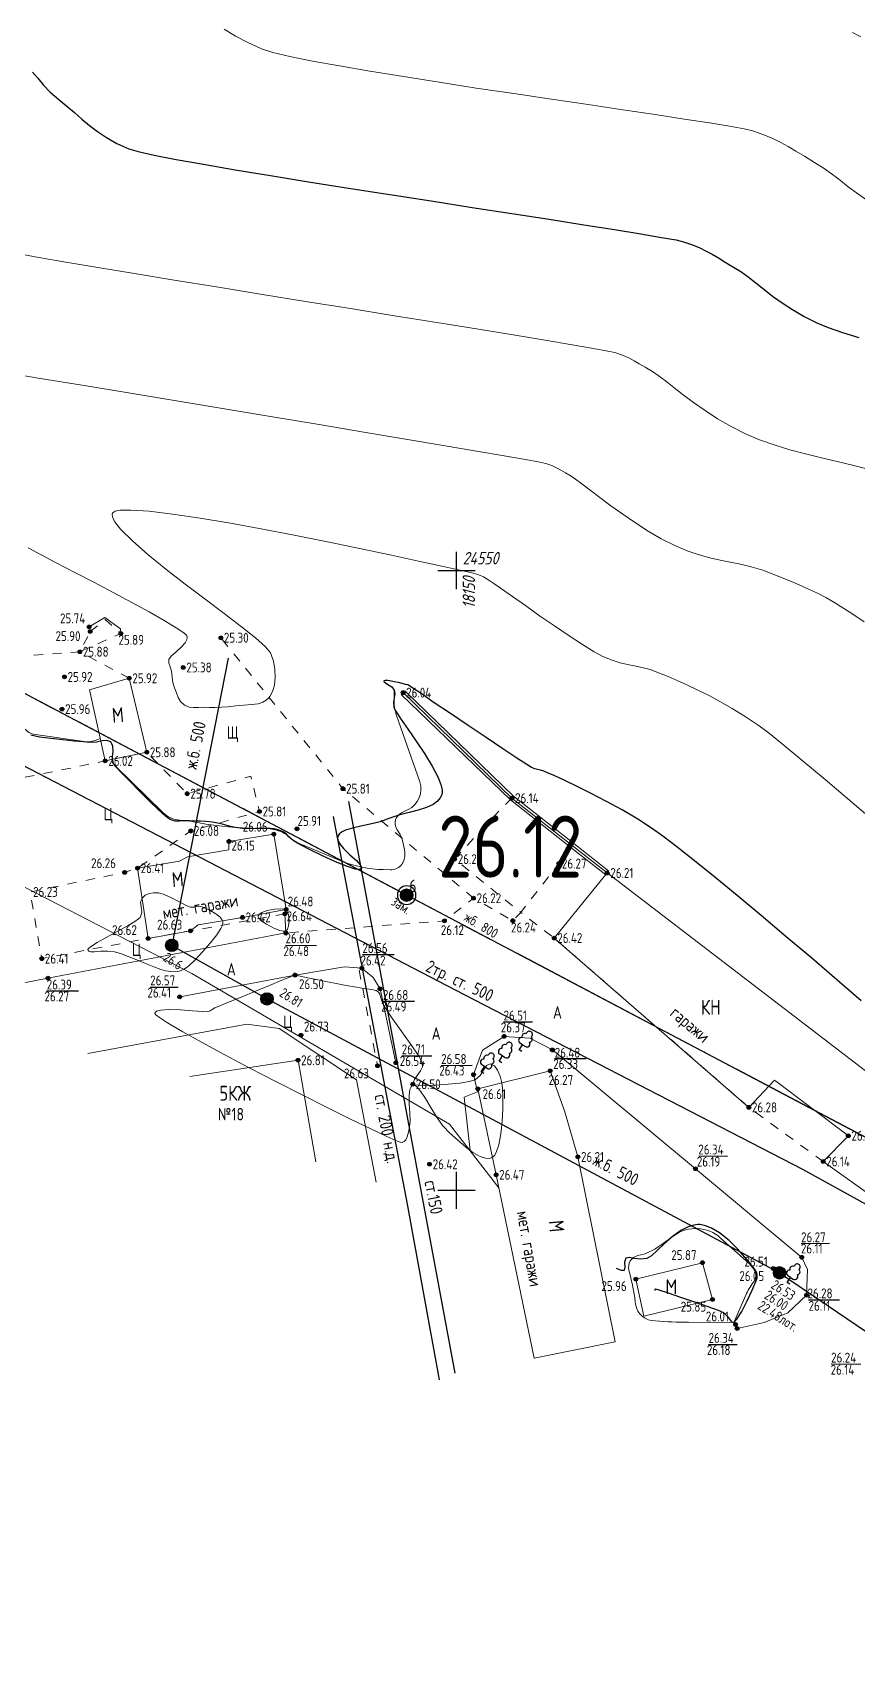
# Model space of a CAD drawing. Header units: metres. Extents: x 2491 to 4492, y 1184 to 2058.
# Drawn here: x 2707.8 to 2774.4, y 1467.5 to 1599.6 of the extents above; entities that cross this region are included whole.
import ezdxf
from ezdxf.enums import TextEntityAlignment as Align

# ---------------------------------------------------------------- set-up
doc = ezdxf.new("R2010")
doc.units = ezdxf.units.M
doc.linetypes.add('g5_01_5x1_5', pattern=[1.5, 0.75, -0.75])
doc.linetypes.add('осеваяX2', pattern=[4, 2.5, -0.5, 0.5, -0.5])
for name, color, linetype, transparency in [('02_Сетка', 7, 'Continuous', 0.6), ('03_Здания и строения', 7, 'Continuous', 0.6), ('06_Инженерно-технические сооружения', 7, 'Continuous', 0.6), ('10_Границы покрытий и угодий', 7, 'Continuous', 0.6), ('13_Растительность', 7, 'Continuous', 0.6), ('14_Ограждения', 7, 'Continuous', 0.6), ('19_Горизонтали', 7, 'Continuous', 0.6), ('30_Канализация', 7, 'Continuous', 0.6), ('31_Водопровод', 7, 'Continuous', 0.6), ('32_Теплосеть', 7, 'Continuous', 0.6), ('33_Газопровод', 7, 'Continuous', 0.6), ('37_Кабель низкого напряжения', 7, 'Continuous', 0.6), ('44_Крышки колодцев', 7, 'Continuous', 0.6), ('45_Номера колодцев', 7, 'Continuous', 0.6), ('61_Отметки высоты поверхности', 7, 'Continuous', 0.6)]:
    doc.layers.add(name, color=color, linetype=linetype, transparency=transparency)
for name, color, linetype, lineweight in [('Сети_Горизонтали.Вспомогательные', 1, 'Continuous', 9), ('Сети_Горизонтали.Основные', 1, 'Continuous', 30), ('Сети_К2', 40, 'Continuous', 30), ('Сети_К2.Метки', 40, 'Continuous', 30), ('Сети_Трасса', 1, 'осеваяX2', 30)]:
    doc.layers.add(name, color=color, linetype=linetype, lineweight=lineweight)
doc.layers.add('Сетка', color=7, linetype='Continuous')
doc.styles.add('LIKE11', font='GOST_0.TTF')
doc.styles.add('LIKE14', font='GOST_0.TTF')
doc.styles.add('LIKE17', font='GOST_0.TTF')
doc.styles.add('LIKE32', font='GOST_0.TTF')
doc.styles.add('Line_GUGK', font='GOST_0.TTF')
doc.styles.get("Standard").update_dxf_attribs({"font": 'GOST_0.TTF'})
doc.linetypes.add('g5_119_3', pattern='A,4,-1,[31,GUGK_2005.shx,S=0.1,R=0,X=0,Y=0],4,[31,GUGK_2005.shx,S=0.1,R=180,X=0,Y=0],-1', length=10)
doc.linetypes.add('g5_122_g', pattern='A,1,-1,1.5,-0.4,["Г",Line_GUGK,S=1,R=0,X=0,Y=-0.5],-1.5,1.5,-1,4,-1,4,-1,3', length=20.9)
doc.linetypes.add('g5_122_k', pattern='A,1,-1,1.5,-0.4,["К",Line_GUGK,S=1,R=0,X=0,Y=-0.5],-1.5,1.5,-1,4,-1,4,-1,3', length=20.9)
doc.linetypes.add('g5_122_kl', pattern='A,1,-1,1.5,-0.4,["Кл",Line_GUGK,S=1,R=0,X=0,Y=-0.5],-2.4,1.5,-1,4,-1,4,-1,3', length=21.8)
doc.linetypes.add('g5_122_t', pattern='A,1,-1,1.5,-0.4,["Т",Line_GUGK,S=1,R=0,X=0,Y=-0.5],-1.5,1.5,-1,4,-1,4,-1,3', length=20.9)
doc.linetypes.add('g5_122_v', pattern='A,1,-1,1.5,-0.4,["В",Line_GUGK,S=1,R=0,X=0,Y=-0.5],-1.5,1.5,-1,4,-1,4,-1,3', length=20.9)
doc.linetypes.add('g5_472', pattern='A,0,-4,[25,GUGK_2005.shx,S=0.4,R=0,X=0,Y=-0.2],0', length=4)

# ---------------------------------------------------------------- blocks, each defined once
blk = doc.blocks.new('g5_117kb')
h = blk.add_hatch(color=255)
h.paths.add_polyline_path([(0.04, 0.04), (0.46, 0.04, 0.367426), (0.04, 0.46)])
h.paths.add_polyline_path([(-0.04, 0.46, 0.367426), (-0.46, 0.04), (-0.04, 0.04)])
h.paths.add_polyline_path([(-0.04, -0.04), (-0.46, -0.04, 0.367426), (-0.04, -0.46)])
h.paths.add_polyline_path([(0.04, -0.46, 0.367426), (0.46, -0.04), (0.04, -0.04)])
at = {"color": 0}
for points in [[(-0.5, 0), (0.5, 0)], [(0, 0.5), (0, -0.5)]]:
    blk.add_lwpolyline(points, dxfattribs=at)
blk.add_circle((0, 0), 0.5, dxfattribs=at)
blk = doc.blocks.new('g5_388_1')
at = {"color": 0}
blk.add_lwpolyline([(0, 0.5), (0.26, 0.5, 0.798042), (0.36, 0.97, 0.636328), (0.23, 1.41, 0.533064), (0, 1.75, 0.533064), (-0.23, 1.41, 0.636328), (-0.36, 0.97, 0.798042), (-0.26, 0.5)], format="xyb", dxfattribs=at)
for points in [[(0, 0.5), (-0.26, 0.5)], [(0.25, 0), (0, 0), (0, 0.5)]]:
    blk.add_lwpolyline(points, dxfattribs=at)
blk = doc.blocks.new('g5_012')
at = {"color": 92}
for points in [[(0, -1.5), (0, 1.5)], [(-1.5, 0), (1.5, 0)]]:
    blk.add_lwpolyline(points, dxfattribs=at)
blk = doc.blocks.new('g5_330')
blk.add_hatch(color=0).paths.add_polyline_path([(0.15, 0, 1), (-0.15, 0, 1)])
at = {"color": 0}
blk.add_circle((0, 0), 0.15, dxfattribs=at)
blk = doc.blocks.new('g5_117kl')
h = blk.add_hatch(color=255)
h.paths.add_polyline_path([(0.42, 0.2, 0.633652), (-0.42, 0.2)])
h.paths.add_polyline_path([(-0.45, 0.12, 0.067116), (-0.46, 0, 0.067116), (-0.45, -0.12), (0.45, -0.12, 0.067116), (0.46, 0, 0.067116), (0.45, 0.12)])
h.paths.add_polyline_path([(-0.42, -0.2, 0.633652), (0.42, -0.2)])
at = {"color": 0}
for p, q in [((-0.47, 0.16), (0.47, 0.16)), ((-0.47, -0.16), (0.47, -0.16))]:
    blk.add_line(p, q, dxfattribs=at)
blk.add_circle((0, 0), 0.5, dxfattribs=at)

msp = doc.modelspace()

# ---------------------------------------------------------------- linework, layer by layer
at = {"layer": '03_Здания и строения', "color": 7, "linetype": 'Continuous', "lineweight": 20, "flags": 128}
for points in [[(2713.68, 1540.9), (2712.4, 1546.64), (2715.62, 1547.57), (2717.03, 1541.6), (2713.68, 1540.9)], [(2728.29, 1528.92), (2727.28, 1534.99), (2723.67, 1534.41), (2723.65, 1533.72), (2720.31, 1533.15), (2719.68, 1532.8), (2716.29, 1532.25), (2717.14, 1526.58), (2720.57, 1527.19), (2721.19, 1527.68), (2724.76, 1528.28), (2728.29, 1528.92)], [(2775.09, 1506.11), (2771.63, 1508.58), (2773.66, 1510.66), (2767.69, 1515.14), (2765.63, 1512.95), (2749.92, 1526.61), (2754.2, 1531.86), (2782.31, 1510.33)], [(2720.51, 1515.44), (2729.24, 1516.75), (2730.68, 1508.56)], [(2743.75, 1514.45), (2749.6, 1515.89), (2750.79, 1512.6), (2751.83, 1508.95), (2754.85, 1494.04), (2748.3, 1492.71), (2745.23, 1507.51), (2744.52, 1510.91), (2743.75, 1514.45)], [(2756.5, 1499.09), (2761.89, 1500.42), (2762.69, 1497.44), (2757.16, 1496.1), (2756.5, 1499.09)]]:
    msp.add_lwpolyline(points, dxfattribs=at)
at = {"layer": '06_Инженерно-технические сооружения', "color": 7, "linetype": 'Continuous', "lineweight": 20, "flags": 128}
for points in [[(2712.39, 1551.71), (2713.65, 1552.47), (2714.9, 1551.57), (2714.94, 1551.18)], [(2767.67, 1499.93), (2767.95, 1499.11), (2768.65, 1499.68), (2767.67, 1499.93)]]:
    msp.add_lwpolyline(points, dxfattribs=at)
at = {"layer": '10_Границы покрытий и угодий', "color": 7, "linetype": 'g5_01_5x1_5', "lineweight": 20, "flags": 128}
for points in [[(2712.47, 1551.34), (2713.67, 1552.3), (2714.94, 1551.18), (2711.63, 1549.71), (2712.47, 1551.34)], [(2743.41, 1529.83), (2732.87, 1538.66), (2723.01, 1550.84)], [(2715.62, 1547.57), (2711.63, 1549.71), (2697.63, 1548.67), (2699.57, 1539)], [(2728.18, 1528.56), (2720.57, 1527.19), (2717.14, 1526.58), (2708.56, 1524.95), (2707.61, 1530.33), (2715.25, 1531.91), (2716.29, 1532.25), (2720.59, 1535.25), (2726.13, 1536.82), (2725.44, 1539.66), (2720.3, 1538.26), (2717.03, 1541.6), (2713.68, 1540.9), (2699.7, 1538.04), (2701.46, 1529.21), (2706.26, 1530.14)], [(2746.51, 1537.9), (2745.43, 1536.83), (2741.88, 1532.98), (2747.22, 1528.68), (2750.29, 1532.62), (2751.38, 1534.08)], [(2771.63, 1508.58), (2765.63, 1512.95), (2749.92, 1526.61), (2747.22, 1528.68), (2746.58, 1528.01), (2743.41, 1529.83), (2741.06, 1528), (2728.26, 1527.02)], [(2734.18, 1524.01), (2735.66, 1516.31)]]:
    msp.add_lwpolyline(points, dxfattribs=at)
at = {"layer": '10_Границы покрытий и угодий', "color": 7, "linetype": 'Continuous', "lineweight": 20, "flags": 128}
for points in [[(2703.91, 1522.39), (2709.06, 1523.38), (2728.26, 1527.02), (2728.18, 1528.56)], [(2719.69, 1521.86), (2729, 1523.61), (2732.98, 1524.3), (2734.4, 1524.18), (2735.32, 1523.42), (2735.86, 1522.52), (2737.14, 1516.55)], [(2743.14, 1509.47), (2742.66, 1513.77), (2743.72, 1514.2), (2743.41, 1515.59), (2744.12, 1517.57), (2745.88, 1518.68), (2747.96, 1518.52), (2749.77, 1517.58), (2761.32, 1508), (2769.9, 1500.85), (2770.37, 1499.87), (2770.29, 1497.79), (2768.77, 1496.36), (2766.87, 1495.58), (2764.68, 1495.1)]]:
    msp.add_lwpolyline(points, dxfattribs=at)
at = {"layer": '14_Ограждения', "color": 7, "linetype": 'Continuous', "lineweight": 20, "flags": 128}
for points in [[(2754.08, 1531.7), (2751.26, 1533.92), (2746.38, 1537.75), (2737.58, 1546.27)], [(2754.33, 1532.02), (2751.5, 1534.24), (2746.64, 1538.06), (2737.85, 1546.55)]]:
    msp.add_lwpolyline(points, dxfattribs=at)
at = {"layer": '14_Ограждения', "color": 7, "linetype": 'g5_472', "lineweight": 20, "flags": 128}
msp.add_lwpolyline([(2754.2, 1531.86), (2751.38, 1534.08), (2746.51, 1537.9), (2737.72, 1546.41)], dxfattribs=at)
at = {"layer": '19_Горизонтали', "color": 32, "linetype": 'Continuous', "lineweight": 20, "elevation": 26, "flags": 128}
for points in [[(2713.28, 1542.71), (2712.86, 1542.55, -0.12668), (2711.99, 1542.46), (2708.05, 1543.02, -0.25528), (2706.96, 1543.83), (2706.83, 1544.1, 0.130481), (2706.24, 1544.83), (2706.24, 1544.83, 0.04324), (2705.4, 1545.32), (2698.72, 1548.54, -0.017189), (2698.48, 1548.66), (2698.43, 1548.69, 0.031592), (2698.3, 1548.76), (2698.3, 1548.76, 0.069056), (2698.16, 1548.8), (2697.86, 1548.83)], [(2714.26, 1541.02), (2714.31, 1540.82, 0.137216), (2714.51, 1540.49), (2718.34, 1536.74, 0.175887), (2719.71, 1536.12), (2719.71, 1536.12, -0.028878), (2721.3, 1535.9), (2721.37, 1535.89, 0.022828), (2723.11, 1535.63), (2723.63, 1535.58, 0.0244), (2725.87, 1535.46), (2726.44, 1535.46, -0.065836), (2727.52, 1535.31), (2727.52, 1535.31, -0.106497), (2728.47, 1534.82), (2728.53, 1534.76, 0.075867), (2729.6, 1534.12), (2732.7, 1532.85, 0.090769), (2736.13, 1532.13), (2736.69, 1532.12, 0.436558), (2737.86, 1533.31), (2737.85, 1533.5, 0.133252), (2737.23, 1535.4), (2737.23, 1535.4, -0.452565), (2737.6, 1536.72), (2738.13, 1536.98, 0.380706), (2739.06, 1539.22), (2737.2, 1544.56, -0.091488), (2736.99, 1545.92), (2737.01, 1546.62)], [(2764.43, 1495.58), (2765.39, 1497.81, -0.054748), (2765.97, 1498.82), (2766.05, 1498.94, 0.271889), (2766.13, 1499.69), (2766.13, 1499.69, 0.101585), (2765.62, 1500.38), (2763.35, 1502.41, 0.352031), (2759.59, 1502.61), (2758.44, 1501.78, -0.103075), (2756.67, 1500.99), (2756.67, 1500.99, 0.425489), (2755.95, 1499.82), (2756, 1499.62, -0.028367), (2756.46, 1497.28), (2756.49, 1497.06, 0.386558), (2758.08, 1495.74), (2758.08, 1495.74, 0.035283), (2760.76, 1495.63), (2764.43, 1495.58)]]:
    msp.add_lwpolyline(points, format="xyb", dxfattribs=at)
at = {"layer": '30_Канализация', "color": 42, "linetype": 'g5_122_kl', "lineweight": 30, "flags": 128}
msp.add_lwpolyline([(2573.21, 1770.45), (2565.79, 1625.95), (2660.18, 1571.13), (2816.62, 1488.59), (2949.95, 1381.6), (3024.48, 1321.01), (3045.27, 1304.23), (3096.52, 1320.25), (3183.38, 1424.58), (3235.91, 1417.46), (3257.9, 1413.34), (3277.77, 1408.37)], dxfattribs=at)
at = {"layer": '30_Канализация', "color": 12, "linetype": 'g5_122_k', "lineweight": 30, "flags": 128}
msp.add_lwpolyline([(2723.61, 1549.18), (2719.05, 1526.02), (2726.74, 1521.7), (2768.11, 1499.6), (2795.43, 1481.07), (2809.12, 1471.14)], dxfattribs=at)
at = {"layer": '31_Водопровод', "color": 94, "linetype": 'g5_122_v', "lineweight": 30, "flags": 128}
msp.add_lwpolyline([(2733.31, 1537.64), (2741.91, 1491.51)], dxfattribs=at)
at = {"layer": '32_Теплосеть', "color": 5, "linetype": 'g5_122_t', "lineweight": 30, "flags": 128}
msp.add_lwpolyline([(2583.61, 1611.67), (2584.78, 1608.15), (2603.84, 1596.92), (2641.48, 1575.56), (2679.04, 1554.87), (2698.61, 1544.92), (2742.66, 1522.05), (2769.97, 1507.97), (2785.9, 1499.18), (2797.52, 1494), (2800.1, 1497.56)], dxfattribs=at)
at = {"layer": '33_Газопровод', "color": 132, "linetype": 'g5_122_g', "lineweight": 30, "flags": 128}
msp.add_lwpolyline([(2732.07, 1536.43), (2738.06, 1505.14), (2740.63, 1490.98)], dxfattribs=at)
at = {"layer": '37_Кабель низкого напряжения', "color": 1, "linetype": 'g5_119_3', "lineweight": 20, "flags": 128}
for points in [[(2745.45, 1506.47), (2741.48, 1511.6), (2720.66, 1523.76), (2698.29, 1535.28), (2684.94, 1542.66)], [(2735.55, 1506.91), (2733.95, 1515.18), (2727.71, 1519.32), (2725.11, 1519.67), (2712.27, 1517.29)]]:
    msp.add_lwpolyline(points, dxfattribs=at)
at = {"layer": '61_Отметки высоты поверхности', "flags": 128}
for points in [[(2728.23, 1526.03), (2730.74, 1526.02)], [(2734.44, 1525.27), (2737, 1525.27)], [(2708.93, 1522.35), (2711.51, 1522.35)], [(2717.31, 1522.64), (2719.58, 1522.66)], [(2736.08, 1521.51), (2738.65, 1521.51)], [(2745.82, 1519.86), (2748.17, 1519.86)], [(2737.63, 1517.12), (2740.04, 1517.11)], [(2740.79, 1516.34), (2743.31, 1516.35)], [(2749.95, 1516.89), (2752.5, 1516.88)], [(2761.58, 1509.03), (2763.9, 1509.02)], [(2769.86, 1501.98), (2772.14, 1501.99)], [(2770.45, 1497.43), (2772.95, 1497.41)], [(2762.37, 1493.83), (2764.69, 1493.83)], [(2772.27, 1492.25), (2774.68, 1492.24)]]:
    msp.add_lwpolyline(points, dxfattribs=at)
at = {"layer": 'Сети_Горизонтали.Вспомогательные', "color": 42, "linetype": 'Continuous', "lineweight": 9, "flags": 128}
for points, elevation in [([(2723.28, 1599.94), (2724.19, 1599.38), (2725.19, 1598.85), (2726.29, 1598.36), (2727.2, 1598.07), (2728.59, 1597.74), (2730.4, 1597.37), (2732.58, 1596.97), (2735.05, 1596.55), (2737.76, 1596.11), (2740.64, 1595.65), (2743.63, 1595.19), (2746.67, 1594.74), (2749.7, 1594.29), (2752.65, 1593.85), (2755.46, 1593.44), (2758.07, 1593.05), (2760.42, 1592.69), (2762.44, 1592.37), (2764.07, 1592.1), (2765.26, 1591.89), (2765.92, 1591.73), (2766.83, 1591.41), (2767.57, 1591.11), (2768.21, 1590.8), (2768.8, 1590.47), (2769.42, 1590.1), (2770.11, 1589.68), (2770.94, 1589.18), (2771.7, 1588.71), (2772.38, 1588.22), (2773.02, 1587.73), (2773.65, 1587.23), (2774.31, 1586.73), (2775.05, 1586.22)], 23.5), ([(2774, 1599.66), (2774.66, 1599.31)], 23), ([(2706.6, 1581.84), (2708.31, 1581.53), (2710.5, 1581.15), (2713.09, 1580.71), (2716.03, 1580.23), (2719.25, 1579.7), (2722.67, 1579.14), (2726.22, 1578.57), (2729.85, 1577.98), (2733.47, 1577.4), (2737.03, 1576.82), (2740.45, 1576.27), (2743.66, 1575.75), (2746.6, 1575.27), (2749.2, 1574.84), (2751.38, 1574.47), (2753.09, 1574.18), (2754.25, 1573.97), (2754.8, 1573.85), (2755.42, 1573.63), (2755.93, 1573.41), (2756.36, 1573.19), (2756.78, 1572.94), (2757.26, 1572.66), (2757.84, 1572.31), (2758.32, 1571.99), (2758.9, 1571.56), (2759.57, 1571.04), (2760.33, 1570.45), (2761.17, 1569.82), (2762.1, 1569.16), (2763.11, 1568.5), (2764.19, 1567.87), (2765.35, 1567.28), (2766.48, 1566.81), (2767.68, 1566.39), (2768.93, 1566.01), (2770.21, 1565.68), (2771.5, 1565.36), (2772.76, 1565.06), (2773.99, 1564.77), (2775.14, 1564.47)], 24.5), ([(2774.93, 1552.13), (2774.02, 1552.74), (2773.22, 1553.26), (2772.5, 1553.7), (2771.83, 1554.09), (2771.16, 1554.44), (2770.45, 1554.77), (2769.68, 1555.12), (2768.81, 1555.49), (2767.79, 1555.9), (2766.75, 1556.29), (2765.81, 1556.56), (2764.95, 1556.77), (2764.13, 1556.93), (2763.32, 1557.09), (2762.49, 1557.28), (2761.62, 1557.52), (2760.66, 1557.85), (2759.6, 1558.31), (2758.56, 1558.83), (2757.51, 1559.45), (2756.47, 1560.11), (2755.46, 1560.8), (2754.5, 1561.49), (2753.61, 1562.15), (2752.82, 1562.74), (2752.16, 1563.25), (2751.64, 1563.64), (2751.28, 1563.87), (2750.82, 1564.15), (2750.46, 1564.37), (2750.11, 1564.56), (2749.73, 1564.73), (2749.23, 1564.91), (2748.75, 1565.01), (2747.61, 1565.22), (2745.88, 1565.52), (2743.65, 1565.9), (2740.97, 1566.36), (2737.91, 1566.87), (2734.55, 1567.43), (2730.95, 1568.04), (2727.18, 1568.66), (2723.32, 1569.3), (2719.43, 1569.95), (2715.57, 1570.59), (2711.83, 1571.21), (2708.27, 1571.79), (2704.96, 1572.34)], 25), ([(2776.34, 1535.53), (2773.96, 1537.56), (2771.79, 1539.39), (2769.9, 1540.97), (2768.33, 1542.27), (2767.15, 1543.22), (2766.39, 1543.78), (2765.32, 1544.49), (2764.29, 1545.12), (2763.3, 1545.69), (2762.36, 1546.2), (2761.47, 1546.64), (2760.63, 1547.04), (2759.85, 1547.39), (2759.11, 1547.71), (2758.43, 1547.99), (2757.66, 1548.27), (2757, 1548.45), (2756.4, 1548.57), (2755.83, 1548.68), (2755.24, 1548.82), (2754.59, 1549.02), (2753.84, 1549.33), (2753.14, 1549.71), (2752.21, 1550.29), (2751.12, 1550.99), (2749.94, 1551.79), (2748.74, 1552.62), (2747.59, 1553.43), (2746.54, 1554.17), (2745.67, 1554.79), (2745.04, 1555.22), (2744.73, 1555.44), (2744.44, 1555.61), (2744.21, 1555.74), (2743.98, 1555.86), (2743.67, 1555.97), (2743.27, 1556.07), (2742.29, 1556.3), (2740.84, 1556.62), (2738.97, 1557.03), (2736.78, 1557.51), (2734.35, 1558.02), (2731.75, 1558.55), (2729.07, 1559.09), (2726.39, 1559.6), (2723.78, 1560.07), (2721.33, 1560.49), (2719.12, 1560.81), (2717.23, 1561.04), (2715.74, 1561.14), (2714.89, 1561.12), (2714.47, 1561.04), (2714.32, 1560.95), (2714.28, 1560.89), (2714.25, 1560.81), (2714.26, 1560.6), (2714.43, 1560.23), (2714.92, 1559.6), (2715.87, 1558.65), (2717.11, 1557.56), (2718.57, 1556.38), (2720.14, 1555.17), (2721.75, 1553.95), (2723.29, 1552.79), (2724.67, 1551.73), (2725.82, 1550.82), (2726.63, 1550.1), (2727.01, 1549.63), (2727.25, 1548.96), (2727.37, 1548.28), (2727.4, 1547.62), (2727.33, 1547.01), (2727.2, 1546.57), (2727.07, 1546.28), (2726.96, 1546.11), (2726.9, 1546.03), (2726.83, 1545.95), (2726.67, 1545.8), (2726.41, 1545.64), (2726.02, 1545.51), (2725.48, 1545.45), (2724.88, 1545.41), (2724.23, 1545.35), (2723.61, 1545.27), (2723.06, 1545.23), (2722.56, 1545.21), (2722.11, 1545.22), (2721.68, 1545.23), (2721.2, 1545.22), (2720.81, 1545.2), (2720.45, 1545.24), (2720.07, 1545.41), (2719.75, 1545.7), (2719.56, 1546.02), (2719.42, 1546.39), (2719.27, 1546.81), (2719.15, 1547.24), (2719.09, 1547.62), (2719.05, 1547.95), (2719.01, 1548.25), (2718.9, 1548.56), (2718.81, 1548.8), (2718.81, 1549.08), (2719, 1549.34), (2719.4, 1549.69), (2719.85, 1550.1), (2720.14, 1550.44), (2720.27, 1550.7), (2720.3, 1550.87), (2720.29, 1550.95), (2720.28, 1550.99), (2720.19, 1551.09), (2719.94, 1551.29), (2719.4, 1551.65), (2718.44, 1552.23), (2717.22, 1552.92), (2715.83, 1553.68), (2714.31, 1554.49), (2712.76, 1555.31), (2711.22, 1556.11), (2709.78, 1556.86), (2708.5, 1557.53), (2707.45, 1558.09)], 25.5)]:
    msp.add_lwpolyline(points, dxfattribs=dict(at, elevation=elevation))
at = {"layer": 'Сети_Горизонтали.Вспомогательные', "color": 42, "linetype": 'Continuous', "lineweight": 9, "elevation": 26.5, "flags": 128}
for points in [[(2716.53, 1528.31), (2716.49, 1528.26), (2716.37, 1528.15), (2716.08, 1527.94), (2715.53, 1527.62), (2714.69, 1527.16), (2713.81, 1526.69), (2713.03, 1526.25), (2712.56, 1525.95), (2712.34, 1525.78), (2712.28, 1525.69), (2712.28, 1525.65), (2712.3, 1525.61), (2712.36, 1525.55), (2712.51, 1525.51), (2712.81, 1525.5), (2713.3, 1525.54), (2713.86, 1525.56), (2714.43, 1525.51), (2714.91, 1525.36), (2715.54, 1525.13), (2716.23, 1524.85), (2716.94, 1524.55), (2717.61, 1524.28), (2718.16, 1524.08), (2718.55, 1523.97), (2718.98, 1523.91), (2719.34, 1523.89), (2719.68, 1523.94), (2720.05, 1524.09), (2720.4, 1524.35), (2720.93, 1524.85), (2721.54, 1525.49), (2722.15, 1526.2), (2722.69, 1526.88), (2723, 1527.37), (2723.14, 1527.66), (2723.17, 1527.81), (2723.17, 1527.87), (2723.16, 1527.95), (2723.09, 1528.1), (2722.92, 1528.32), (2722.61, 1528.57), (2722.15, 1528.84), (2721.71, 1529.04), (2721.41, 1529.15), (2721.12, 1529.17), (2720.87, 1529.11), (2720.57, 1529.11), (2720.22, 1529.25), (2719.67, 1529.53), (2719.04, 1529.85), (2718.44, 1530.12), (2717.98, 1530.25), (2717.57, 1530.25), (2717.22, 1530.21), (2716.91, 1530.08), (2716.65, 1529.84), (2716.54, 1529.5), (2716.58, 1529.12), (2716.63, 1528.71), (2716.53, 1528.31)], [(2728.28, 1528.87), (2728.23, 1528.9), (2728.09, 1528.95), (2727.81, 1528.98), (2727.35, 1528.95), (2726.74, 1528.82), (2726.33, 1528.67), (2726.12, 1528.54), (2726.04, 1528.44), (2726.03, 1528.39), (2726.03, 1528.33), (2726.09, 1528.22), (2726.28, 1528.01), (2726.69, 1527.73), (2727.3, 1527.41), (2727.78, 1527.23), (2728.07, 1527.17), (2728.2, 1527.17), (2728.25, 1527.19), (2728.3, 1527.23), (2728.38, 1527.34), (2728.47, 1527.59), (2728.52, 1527.99), (2728.47, 1528.51), (2728.28, 1528.87)], [(2735.59, 1522.36), (2735.57, 1522.37), (2735.5, 1522.39), (2735.32, 1522.43), (2734.98, 1522.49), (2734.43, 1522.57), (2733.79, 1522.67), (2733.13, 1522.79), (2732.46, 1522.92), (2731.61, 1523.09), (2730.71, 1523.27), (2729.9, 1523.44), (2729.31, 1523.56), (2729.07, 1523.62), (2729, 1523.72), (2728.96, 1523.8), (2728.95, 1523.74), (2728.95, 1523.67), (2728.9, 1523.6), (2728.64, 1523.49), (2727.94, 1523.2), (2726.95, 1522.79), (2725.81, 1522.32), (2724.66, 1521.85), (2723.63, 1521.43), (2722.87, 1521.11), (2722.52, 1520.97), (2722.31, 1520.85), (2722.14, 1520.75), (2721.92, 1520.67), (2721.52, 1520.68), (2720.73, 1520.75), (2719.75, 1520.82), (2718.79, 1520.85), (2718.16, 1520.8), (2717.83, 1520.71), (2717.71, 1520.61), (2717.68, 1520.55), (2717.69, 1520.51), (2717.77, 1520.41), (2718.06, 1520.19), (2718.72, 1519.76), (2719.94, 1519.04), (2721.5, 1518.17), (2723.34, 1517.18), (2725.35, 1516.12), (2727.45, 1515.03), (2729.57, 1513.95), (2731.6, 1512.93), (2733.48, 1512), (2735.11, 1511.21), (2736.4, 1510.61), (2737.14, 1510.28), (2737.49, 1510.14), (2737.62, 1510.11), (2737.64, 1510.11), (2737.7, 1510.13), (2737.81, 1510.2), (2737.93, 1510.33), (2738.04, 1510.58), (2738.15, 1510.96), (2738.25, 1511.39), (2738.29, 1511.84), (2738.26, 1512.49), (2738.22, 1513.23), (2738.22, 1513.93), (2738.27, 1514.39), (2738.37, 1514.62), (2738.46, 1514.72), (2738.52, 1514.75), (2738.57, 1514.75), (2738.68, 1514.73), (2738.87, 1514.59), (2739.14, 1514.26), (2739.52, 1513.66), (2739.95, 1512.94), (2740.42, 1512.18), (2740.93, 1511.47), (2741.47, 1510.89), (2742.12, 1510.32), (2742.76, 1509.77), (2743.36, 1509.31), (2743.93, 1508.98), (2744.36, 1508.84), (2744.66, 1508.83), (2744.84, 1508.88), (2744.93, 1508.92), (2745, 1508.96), (2745.12, 1509.09), (2745.27, 1509.38), (2745.44, 1509.94), (2745.6, 1510.82), (2745.71, 1511.81), (2745.76, 1512.82), (2745.77, 1513.74), (2745.75, 1514.48), (2745.7, 1514.93), (2745.56, 1515.47), (2745.35, 1515.95), (2745.09, 1516.31), (2744.76, 1516.46), (2744.46, 1516.33), (2744.22, 1515.95), (2743.94, 1515.51), (2743.53, 1515.17), (2743.06, 1515.04), (2742.29, 1514.91), (2741.36, 1514.81), (2740.39, 1514.75), (2739.52, 1514.72), (2738.98, 1514.74), (2738.7, 1514.77), (2738.6, 1514.81), (2738.57, 1514.84), (2738.55, 1514.88), (2738.55, 1514.99), (2738.64, 1515.2), (2738.85, 1515.51), (2739.14, 1515.9), (2739.29, 1516.22), (2739.27, 1516.51), (2739.18, 1516.74), (2739.04, 1517.02), (2738.84, 1517.33), (2738.43, 1517.92), (2737.89, 1518.68), (2737.31, 1519.5), (2736.77, 1520.26), (2736.35, 1520.86), (2736.14, 1521.19), (2736, 1521.55), (2735.91, 1521.86), (2735.84, 1522.08), (2735.74, 1522.24), (2735.59, 1522.36)], [(2767.59, 1499.81), (2767.6, 1499.81), (2767.63, 1499.81), (2767.7, 1499.83), (2767.76, 1499.86), (2767.74, 1499.96), (2767.67, 1499.93), (2767.62, 1499.87), (2767.59, 1499.81)]]:
    msp.add_lwpolyline(points, close=True, dxfattribs=at)
at = {"layer": 'Сети_Горизонтали.Основные', "color": 40, "linetype": 'Continuous', "lineweight": 30, "flags": 128}
for points, elevation in [([(2707.8, 1596.48), (2708.24, 1595.98), (2708.7, 1595.43), (2709.24, 1594.86), (2709.93, 1594.26), (2710.58, 1593.74), (2711.19, 1593.21), (2711.79, 1592.69), (2712.4, 1592.17), (2713.06, 1591.67), (2713.79, 1591.19), (2714.63, 1590.72), (2715.59, 1590.28), (2716.33, 1590.06), (2717.62, 1589.78), (2719.4, 1589.43), (2721.6, 1589.04), (2724.16, 1588.6), (2727.01, 1588.13), (2730.08, 1587.63), (2733.31, 1587.12), (2736.64, 1586.6), (2739.98, 1586.08), (2743.29, 1585.56), (2746.49, 1585.07), (2749.52, 1584.6), (2752.31, 1584.16), (2754.79, 1583.77), (2756.91, 1583.42), (2758.58, 1583.14), (2759.76, 1582.93), (2760.36, 1582.79), (2761.09, 1582.53), (2761.68, 1582.29), (2762.19, 1582.04), (2762.67, 1581.78), (2763.17, 1581.49), (2763.72, 1581.15), (2764.39, 1580.75), (2764.97, 1580.38), (2765.57, 1579.95), (2766.19, 1579.47), (2766.85, 1578.95), (2767.55, 1578.41), (2768.32, 1577.86), (2769.16, 1577.31), (2770.09, 1576.77), (2771.11, 1576.25), (2772.04, 1575.87), (2773.19, 1575.47), (2774.51, 1575.06)], 24), ([(2774.69, 1521.55), (2772.73, 1523.25), (2770.7, 1524.99), (2768.65, 1526.72), (2766.63, 1528.42), (2764.69, 1530.03), (2762.88, 1531.51), (2761.24, 1532.84), (2759.82, 1533.96), (2758.68, 1534.84), (2757.86, 1535.43), (2756.66, 1536.21), (2755.41, 1536.95), (2754.14, 1537.64), (2752.91, 1538.28), (2751.77, 1538.84), (2750.77, 1539.32), (2749.96, 1539.69), (2749.37, 1539.95), (2749.07, 1540.07), (2748.8, 1540.16), (2748.58, 1540.21), (2748.36, 1540.26), (2748.09, 1540.36), (2747.71, 1540.6), (2746.9, 1541.13), (2745.77, 1541.88), (2744.42, 1542.78), (2742.98, 1543.75), (2741.55, 1544.72), (2740.24, 1545.6), (2739.17, 1546.33), (2738.44, 1546.82), (2738.17, 1547), (2738.1, 1547.03), (2737.91, 1547.08), (2737.45, 1547.2), (2736.89, 1547.32), (2736.49, 1547.38), (2736.28, 1547.39), (2736.2, 1547.37), (2736.18, 1547.36), (2736.18, 1547.33), (2736.2, 1547.28), (2736.29, 1547.2), (2736.5, 1547.08), (2736.8, 1546.88), (2737.01, 1546.62), (2737.06, 1546.31), (2737.01, 1545.98), (2736.94, 1545.63), (2736.97, 1545.22), (2737.16, 1544.87), (2737.57, 1544.25), (2738.14, 1543.44), (2738.79, 1542.5), (2739.46, 1541.49), (2740.07, 1540.49), (2740.55, 1539.57), (2740.8, 1538.93), (2740.88, 1538.53), (2740.87, 1538.31), (2740.85, 1538.22), (2740.81, 1538.11), (2740.71, 1537.91), (2740.5, 1537.65), (2740.15, 1537.38), (2739.6, 1537.13), (2738.94, 1536.93), (2738.22, 1536.75), (2737.45, 1536.54), (2736.66, 1536.27), (2735.87, 1536), (2735.07, 1535.79), (2734.32, 1535.63), (2733.64, 1535.48), (2733.08, 1535.31), (2732.74, 1535.14), (2732.56, 1534.98), (2732.48, 1534.85), (2732.45, 1534.79), (2732.44, 1534.7), (2732.45, 1534.53), (2732.58, 1534.24), (2732.9, 1533.84), (2733.43, 1533.33), (2733.95, 1532.86), (2734.25, 1532.53), (2734.37, 1532.33), (2734.37, 1532.22), (2734.35, 1532.18), (2734.31, 1532.15), (2734.18, 1532.13), (2733.85, 1532.18), (2733.23, 1532.38), (2732.26, 1532.77), (2731.21, 1533.25), (2730.22, 1533.73), (2729.44, 1534.13), (2729.02, 1534.36), (2728.72, 1534.58), (2728.51, 1534.79), (2728.31, 1534.99), (2728.05, 1535.17), (2727.77, 1535.29), (2727.54, 1535.37), (2727.3, 1535.41), (2726.99, 1535.45), (2726.67, 1535.47), (2726.28, 1535.46), (2725.82, 1535.44), (2725.31, 1535.43), (2724.75, 1535.46), (2724.19, 1535.54), (2723.69, 1535.65), (2723.23, 1535.77), (2722.78, 1535.87), (2722.32, 1535.95), (2721.8, 1536.01), (2721.38, 1536.03), (2720.98, 1536.04), (2720.51, 1536.06), (2720.05, 1536.06), (2719.67, 1536.03), (2719.32, 1536.05), (2718.91, 1536.18), (2718.54, 1536.45), (2717.95, 1536.97), (2717.23, 1537.67), (2716.44, 1538.45), (2715.68, 1539.23), (2715.02, 1539.91), (2714.56, 1540.4), (2714.36, 1540.63), (2714.29, 1540.81), (2714.26, 1541.02), (2714.28, 1541.27), (2714.31, 1541.67), (2714.29, 1542.1), (2714.13, 1542.43), (2713.82, 1542.55), (2713.43, 1542.51), (2712.97, 1542.42), (2712.43, 1542.39), (2711.94, 1542.43), (2711.17, 1542.49), (2710.25, 1542.59), (2709.28, 1542.7), (2708.38, 1542.83), (2707.68, 1542.97)], 26), ([(2758.06, 1498.18), (2758.06, 1498.18), (2758.07, 1498.21), (2758.07, 1498.27), (2758.09, 1498.32), (2758.37, 1498.23), (2759.11, 1497.99), (2760.12, 1497.65), (2761.25, 1497.26), (2762.31, 1496.89), (2763.15, 1496.58), (2763.59, 1496.39), (2763.86, 1496.14), (2764.06, 1495.87), (2764.23, 1495.65), (2764.43, 1495.58), (2764.67, 1495.85), (2765.05, 1496.49), (2765.48, 1497.33), (2765.89, 1498.19), (2766.19, 1498.9), (2766.31, 1499.3), (2766.27, 1499.59), (2766.14, 1499.83), (2765.94, 1500.09), (2765.73, 1500.36), (2765.31, 1500.87), (2764.73, 1501.52), (2764.04, 1502.2), (2763.27, 1502.82), (2762.62, 1503.21), (2762.14, 1503.4), (2761.82, 1503.47), (2761.66, 1503.49), (2761.5, 1503.49), (2761.19, 1503.45), (2760.73, 1503.32), (2760.14, 1503.02), (2759.44, 1502.51), (2758.79, 1501.94), (2758.23, 1501.4), (2757.76, 1500.97), (2757.4, 1500.75), (2756.88, 1500.7), (2756.39, 1500.77), (2755.98, 1500.84), (2755.7, 1500.78), (2755.59, 1500.45), (2755.61, 1500.05), (2755.56, 1499.8), (2755.36, 1499.78), (2755.14, 1499.88), (2754.95, 1499.96)], 26)]:
    msp.add_lwpolyline(points, dxfattribs=dict(at, elevation=elevation))
at = {"layer": 'Сети_К2', "color": 40, "linetype": 'Continuous', "lineweight": 30}
for p, q in [((2737.35, 1530.42), (2660.84, 1570.78)), ((2815.95, 1488.94), (2738.67, 1529.72))]:
    msp.add_line(p, q, dxfattribs=at)
for start, end in [(0, 180), (180, 0)]:
    msp.add_arc((2738.01, 1530.07), 0.75, start, end, dxfattribs=at)
at = {"layer": 'Сети_Трасса', "color": 1, "linetype": 'осеваяX2', "lineweight": 30, "ltscale": 5, "flags": 128}
msp.add_lwpolyline([(3045.27, 1304.23), (3024.48, 1321.01), (2949.95, 1381.6), (2816.62, 1488.59), (2738.01, 1530.07), (2660.18, 1571.13), (2652.26, 1575.73), (2565.79, 1625.95)], dxfattribs=at)

# ---------------------------------------------------------------- block references
at = {"layer": '02_Сетка', "color": 92, "linetype": 'Continuous', "lineweight": 15, "ltscale": 0.5}
for p in [(2742.03, 1556.26), (2742.03, 1506.26)]:
    msp.add_blockref('g5_012', p, dxfattribs=at)
at = {"layer": '13_Растительность', "color": 92, "linetype": 'Continuous', "lineweight": 20, "rotation": 327.2608096277772}
for p in [(2747.1, 1517.58, 26.15), (2744.02, 1515.82, 26.33), (2745.47, 1516.69, 26.3), (2768.72, 1498.81, 26.27)]:
    msp.add_blockref('g5_388_1', p, dxfattribs=at)
at = {"layer": '44_Крышки колодцев', "color": 7, "linetype": 'Continuous', "lineweight": 20}
for name, p, rotation in [('g5_117kl', (2738.01, 1530.07), 326.3099380122847), ('g5_117kb', (2719.05, 1526.02, 26.61), 327.2608096277772), ('g5_117kb', (2726.74, 1521.7, 26.81), 327.2608096277772), ('g5_117kb', (2768.11, 1499.6, 26.53), 327.2608096277772)]:
    msp.add_blockref(name, p, dxfattribs=dict(at, rotation=rotation))
at = {"layer": '61_Отметки высоты поверхности', "color": 7, "linetype": 'Continuous', "lineweight": 20}
for p in [(2712.39, 1551.71, 25.74), (2712.47, 1551.34, 25.9), (2714.94, 1551.18, 25.89), (2723.01, 1550.84, 25.3), (2711.63, 1549.71, 25.88), (2719.98, 1548.44, 25.38), (2710.39, 1547.68, 25.91), (2715.62, 1547.57, 25.92), (2737.72, 1546.41, 26.04), (2710.19, 1545.08, 25.95), (2717.03, 1541.6, 25.88), (2713.68, 1540.9, 26.02), (2732.87, 1538.66, 25.81), (2720.3, 1538.26, 25.78), (2746.51, 1537.9, 26.14), (2726.13, 1536.82, 25.81), (2720.59, 1535.25, 26.08), (2727.28, 1534.99, 26.06), (2729.16, 1535.42, 25.91), (2723.67, 1534.41, 26.15), (2716.29, 1532.25, 26.41), (2741.88, 1532.98, 26.27), (2750.29, 1532.62, 26.27), (2715.25, 1531.91, 26.26), (2754.2, 1531.86, 26.21), (2743.41, 1529.83, 26.22), (2724.76, 1528.28, 26.42), (2728.18, 1528.56, 26.64), (2728.29, 1528.92, 26.48), (2741.06, 1528, 26.12), (2746.58, 1528.01, 26.24), (2720.57, 1527.19, 26.63), (2728.26, 1527.02, 26.48), (2717.14, 1526.58, 26.62), (2749.92, 1526.61, 26.42), (2708.56, 1524.95, 26.41), (2734.4, 1524.18, 26.42), (2709.06, 1523.38, 26.27), (2729, 1523.61, 26.5), (2719.69, 1521.86, 26.41), (2735.86, 1522.52, 26.49), (2729.48, 1518.77, 26.73), (2745.88, 1518.68, 26.37), (2749.77, 1517.58, 26.33), (2729.24, 1516.75, 26.81), (2735.66, 1516.31, 26.63), (2737.14, 1516.55, 26.54), (2738.5, 1514.82, 26.5), (2743.41, 1515.59, 26.43), (2749.6, 1515.89, 26.27), (2743.75, 1514.45, 26.61), (2765.63, 1512.95, 26.28), (2773.66, 1510.66, 26.11), (2739.86, 1508.36, 26.42), (2751.83, 1508.95, 26.21), (2771.63, 1508.58, 26.14), (2745.23, 1507.51, 26.47), (2761.32, 1508, 26.19), (2761.89, 1500.42, 25.87), (2769.9, 1500.85, 26.11), (2756.5, 1499.09, 25.96), (2767.59, 1499.95, 26.05), (2767.67, 1499.93, 26.51), (2770.29, 1497.79, 26.11), (2762.69, 1497.44, 25.85), (2764.56, 1495.44, 26.01), (2764.68, 1495.1, 26.18)]:
    msp.add_blockref('g5_330', p, dxfattribs=at)

# ---------------------------------------------------------------- texts
at = {"color": 6, "linetype": 'ByBlock', "lineweight": 60, "insert": (2740.56, 1536.49), "char_height": 5, "attachment_point": 1}
msp.add_mtext_dynamic_manual_height_columns('26.12', width=3.0861, gutter_width=12.5, heights=[0], dxfattribs=at)
at = {"layer": '03_Здания и строения', "color": 7, "linetype": 'Continuous', "lineweight": 15}
for s, height, rotation, style, p in [('М', 1.2, 5, 'LIKE14', (2714.28, 1543.96)), ('М', 1.2, 5, 'LIKE14', (2719.11, 1530.7)), ('мет. гаражи', 1, 10, 'LIKE11', (2718.4, 1528.12)), ('гаражи', 1, 320, 'LIKE11', (2759.18, 1520.41)), ('мет. гаражи', 1, 280, 'LIKE11', (2746.89, 1504.5)), ('М', 1.2, 275, 'LIKE14', (2749.47, 1503.79))]:
    msp.add_text(s, height=height, rotation=rotation, dxfattribs=dict(at, style=style)).set_placement(p)
for s, height, style, p in [('КН', 1.2, 'LIKE14', (2761.76, 1520.43)), ('5КЖ', 1.2, 'LIKE14', (2722.9, 1513.49)), ('№18', 1, 'LIKE11', (2722.78, 1511.9)), ('М', 1.2, 'LIKE14', (2758.9, 1497.88))]:
    msp.add_text(s, height=height, dxfattribs=dict(at, style=style)).set_placement(p)
at = {"layer": '10_Границы покрытий и угодий', "color": 7, "linetype": 'Continuous', "lineweight": 15, "style": 'LIKE11'}
for s, p in [('Щ', (2723.49, 1542.69)), ('Ц', (2713.55, 1536.12)), ('Ц', (2715.82, 1525.17)), ('А', (2723.5, 1523.59)), ('Ц', (2728.04, 1519.35)), ('А', (2749.82, 1520.11)), ('А', (2740.03, 1518.41))]:
    msp.add_text(s, height=1, dxfattribs=at).set_placement(p)
at = {"layer": '30_Канализация', "color": 12, "linetype": 'Continuous', "lineweight": 15, "style": 'LIKE32'}
for rotation, p in [(78.6408, (2721.06, 1540.17)), (332.8624, (2752.95, 1508.35))]:
    msp.add_text('ж.б. 500', height=1, rotation=rotation, dxfattribs=at).set_placement(p)
at = {"layer": '30_Канализация', "color": 42, "linetype": 'Continuous', "lineweight": 20, "style": 'LIKE11'}
msp.add_text('жб. 800', height=0.8, rotation=329.138, dxfattribs=at).set_placement((2742.57, 1528.05, 12.16))
at = {"layer": '31_Водопровод', "color": 94, "linetype": 'Continuous', "lineweight": 15, "style": 'LIKE32'}
msp.add_text('ст.150', height=1, rotation=281.213, dxfattribs=at).set_placement((2739.43, 1506.95))
at = {"layer": '32_Теплосеть', "color": 5, "linetype": 'Continuous', "lineweight": 15, "style": 'LIKE32'}
msp.add_text('2тр. ст. 500', height=1, rotation=334.2139, dxfattribs=at).set_placement((2739.46, 1523.98))
at = {"layer": '33_Газопровод', "color": 132, "linetype": 'Continuous', "lineweight": 15, "style": 'LIKE32'}
msp.add_text('ст. 200 н.д.', height=1, rotation=280.5042, dxfattribs=at).set_placement((2735.4, 1513.9))
at = {"layer": '45_Номера колодцев', "color": 7, "linetype": 'Continuous', "lineweight": 15, "ltscale": 0.5, "style": 'LIKE17'}
for s, p in [('зам.', (2736.69, 1529.34)), ('26.6', (2718.29, 1524.84)), ('26.81', (2727.67, 1521.98)), ('26.00', (2766.81, 1497.58)), ('26.53', (2767.35, 1498.42)), ('22.48лот.', (2766.27, 1496.74))]:
    msp.add_text(s, height=0.8, rotation=327.2608, dxfattribs=at).set_placement(p)
at = {"layer": '61_Отметки высоты поверхности', "color": 7, "linetype": 'Continuous', "lineweight": 15, "ltscale": 0.5, "style": 'LIKE17'}
for s, p in [('25.74', (2710.03, 1552)), ('25.90', (2709.67, 1550.57)), ('25.89', (2714.75, 1550.27)), ('25.30', (2723.26, 1550.44)), ('25.88', (2711.88, 1549.31)), ('25.92', (2710.64, 1547.28)), ('25.92', (2715.87, 1547.17)), ('25.38', (2720.23, 1548.04)), ('26.04', (2737.97, 1546.01)), ('25.96', (2710.44, 1544.68)), ('25.88', (2717.28, 1541.2)), ('26.02', (2713.93, 1540.5)), ('25.81', (2733.12, 1538.26)), ('25.78', (2720.55, 1537.86)), ('26.14', (2746.76, 1537.5)), ('25.81', (2726.38, 1536.42)), ('25.91', (2729.2, 1535.66)), ('26.08', (2720.84, 1534.85)), ('26.06', (2724.78, 1535.19)), ('26.15', (2723.87, 1533.67)), ('26.26', (2712.54, 1532.25)), ('26.41', (2716.54, 1531.85)), ('26.27', (2742.13, 1532.58)), ('26.27', (2750.54, 1532.22)), ('26.21', (2754.45, 1531.46)), ('26.23', (2707.86, 1529.93)), ('26.48', (2728.41, 1529.16)), ('26.22', (2743.66, 1529.43)), ('26.42', (2725.01, 1527.88)), ('26.64', (2728.32, 1527.97)), ('26.62', (2714.23, 1526.85)), ('26.63', (2717.87, 1527.29)), ('26.60', (2728.23, 1526.19)), ('26.12', (2740.77, 1526.85)), ('26.24', (2746.43, 1527.06)), ('26.42', (2750.17, 1526.21)), ('26.48', (2728.06, 1525.15)), ('26.56', (2734.44, 1525.4)), ('26.41', (2708.81, 1524.55)), ('26.42', (2734.28, 1524.4)), ('26.39', (2708.96, 1522.46)), ('26.57', (2717.31, 1522.79)), ('26.50', (2729.32, 1522.49)), ('26.27', (2708.78, 1521.5)), ('26.41', (2717.09, 1521.81)), ('26.68', (2736.09, 1521.62)), ('26.49', (2735.94, 1520.68)), ('26.51', (2745.83, 1519.96)), ('26.73', (2729.72, 1519.07)), ('26.37', (2745.61, 1519)), ('26.71', (2737.61, 1517.23)), ('26.48', (2749.96, 1516.96)), ('26.81', (2729.49, 1516.35)), ('26.54', (2737.45, 1516.29)), ('26.43', (2740.64, 1515.52)), ('26.58', (2740.79, 1516.45)), ('26.33', (2749.84, 1516.05)), ('26.63', (2732.95, 1515.29)), ('26.50', (2738.75, 1514.42)), ('26.27', (2749.46, 1514.76)), ('26.61', (2744.14, 1513.62)), ('26.28', (2765.88, 1512.55)), ('26.10', (2773.91, 1510.26)), ('26.34', (2761.55, 1509.15)), ('26.42', (2740.11, 1507.96)), ('26.21', (2752.08, 1508.55)), ('26.19', (2761.43, 1508.17)), ('26.14', (2771.88, 1508.18)), ('26.47', (2745.48, 1507.11)), ('26.27', (2769.84, 1502.07)), ('26.11', (2769.83, 1501.16)), ('25.87', (2759.37, 1500.63)), ('26.51', (2765.27, 1500.11)), ('26.05', (2764.86, 1498.94)), ('25.96', (2753.73, 1498.13)), ('26.28', (2770.36, 1497.54)), ('25.85', (2760.13, 1496.47)), ('26.01', (2762.16, 1495.68)), ('26.11', (2770.45, 1496.54)), ('26.18', (2762.24, 1492.97)), ('26.34', (2762.38, 1493.95)), ('26.24', (2772.27, 1492.36)), ('26.14', (2772.23, 1491.38))]:
    msp.add_text(s, height=0.8, dxfattribs=at).set_placement(p)
at = {"layer": 'Сети_К2.Метки', "color": 40, "linetype": 'Continuous', "lineweight": 30, "insert": (2738.51, 1530.82, 26.07), "char_height": 1, "attachment_point": 5}
msp.add_mtext('6', dxfattribs=at)
at = {"layer": 'Сетка', "color": 3, "oblique": 15}
msp.add_text('24550', height=1, dxfattribs=at).set_placement((2742.53, 1556.76))
msp.add_text('18150', height=1, rotation=90, dxfattribs=at).set_placement((2742.53, 1555.76), align=Align.TOP_RIGHT)

doc.saveas('drawing.dxf')
